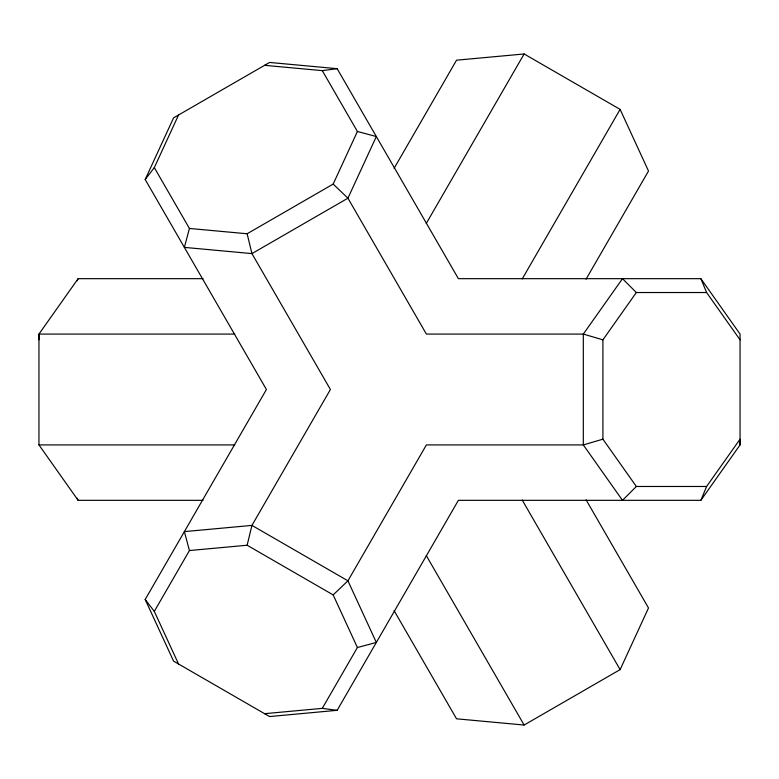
<?xml version="1.0" encoding="UTF-8"?>
<svg xmlns="http://www.w3.org/2000/svg" width="779" height="779" viewBox="0 0 779 779"><rect width="100%" height="100%" fill="white"/><g stroke="black" fill="none" stroke-linecap="round" stroke-linejoin="round"><path stroke-width="1.17" d="M38.95 339.819L38.95 334.084L78.134 278.668L203.056 278.668M740.05 444.916L740.05 439.181L706.602 486.476L700.866 500.332L458.383 500.332L337.151 710.321L269.563 716.553L173.581 661.137L145.186 599.489L266.418 389.5L145.186 179.511L173.581 117.863L269.563 62.447L337.151 68.679L458.383 278.668L700.866 278.668L740.05 334.084L740.05 444.916L700.866 500.332M178.547 664L154.31 611.388L189.433 550.549L247.128 545.232L251.948 525.397L330.413 389.5L251.948 253.603L247.128 233.768L189.433 228.451L154.31 167.612L178.547 115M189.433 228.451L184.37 247.381L251.948 253.603L347.931 198.187L376.335 136.549L357.405 131.476L322.282 70.636L264.597 65.319M77.248 280.8L78.134 278.668M247.128 233.768L333.169 184.087L357.405 131.476M394.086 610.619L456.543 718.813L524.131 725.035L620.113 669.619L648.508 607.98L586.051 499.787M394.086 168.381L456.543 60.187L524.131 53.965L620.113 109.381L648.508 171.02L586.051 279.213M426.24 223.515L524.131 53.965M522.222 278.931L620.113 109.381M264.597 713.681L322.282 708.364L357.405 647.524L376.335 642.451L347.931 580.813L251.948 525.397L184.37 531.619L189.433 550.549M706.602 486.476L636.346 486.476L602.907 439.181L602.907 339.819L636.346 292.524L706.602 292.524L740.05 339.819M145.186 179.511L154.31 167.612M636.346 486.476L622.499 500.332L583.315 444.916L583.315 334.084L622.499 278.668L636.346 292.524M357.405 647.524L333.169 594.913L347.931 580.813L426.395 444.916L583.315 444.916L602.907 439.181M322.282 70.636L337.151 68.679M234.722 334.084L38.95 334.084L38.95 444.916L78.134 500.332L203.056 500.332M38.95 444.916L234.722 444.916M322.282 708.364L337.151 710.321M602.907 339.819L583.315 334.084L426.395 334.084L347.931 198.187L333.169 184.087M247.128 545.232L333.169 594.913M145.186 599.489L154.31 611.388M522.222 500.069L620.113 669.619M426.24 555.485L524.131 725.035M700.866 278.668L706.602 292.524M77.248 498.2L78.134 500.332"/></g></svg>
